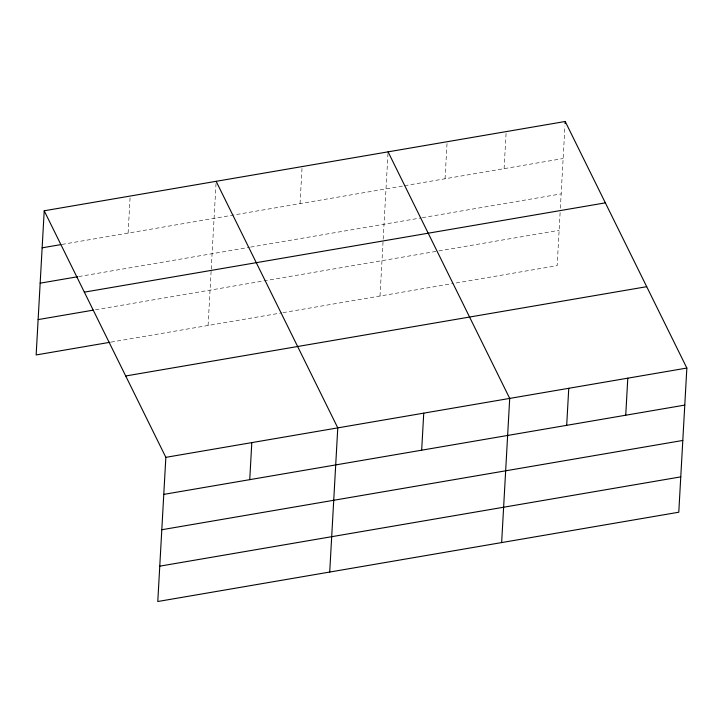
<?xml version="1.0" encoding="UTF-8"?>
<svg xmlns="http://www.w3.org/2000/svg" width="723" height="723" viewBox="0 0 723 723"><rect width="100%" height="100%" fill="white"/><g stroke="black" fill="none" stroke-linecap="round" stroke-linejoin="round"><path stroke-width="0.54" stroke-dasharray="3.62 2.71" d="M128.107 233.086L130.176 196.041M208.079 325.477L211.17 270.266M211.233 269.155L216.078 182.431M300.036 203.624L302.106 166.579M380.009 296.014L388.007 152.969M445.052 178.771L447.121 141.726M504.094 168.649L506.163 131.604M560.117 212.643L557.153 265.657L454.369 283.271M560.361 208.233L564.961 125.983M61.979 244.419L403.497 185.892M404.591 185.703L563.145 158.536M78.735 276.566L249.562 247.284M250.664 247.094L421.202 217.867M422.295 217.686L561.165 193.881M95.436 309.769L437.758 251.107M438.852 250.917L559.132 230.303M111.098 342.096L281.925 312.824M283.027 312.634L453.276 283.461"/><path stroke-width="1.08" d="M44.211 210.782L165.847 457.343L157.786 601.509L678.789 512.218L686.85 368.052L565.214 121.491L44.211 210.782L36.15 354.948L109.995 342.286M249.742 479.656L251.812 442.612M329.715 572.047L337.777 427.88L216.141 181.31M421.672 450.194L423.741 413.149M501.645 542.584L509.706 398.418L388.07 151.848M565.088 123.732L565.214 121.491M566.687 425.341L568.757 388.296M625.729 415.219L627.799 378.174M42.142 247.826L60.877 244.609M40.163 283.172L77.632 276.746M84.347 292.146L605.35 202.856M38.129 319.593L93.231 310.149M125.703 375.978L646.714 286.688M165.847 457.343L686.85 368.052M163.778 494.387L684.78 405.097M161.798 529.742L682.801 440.452M159.765 566.163L680.768 476.873"/></g></svg>
